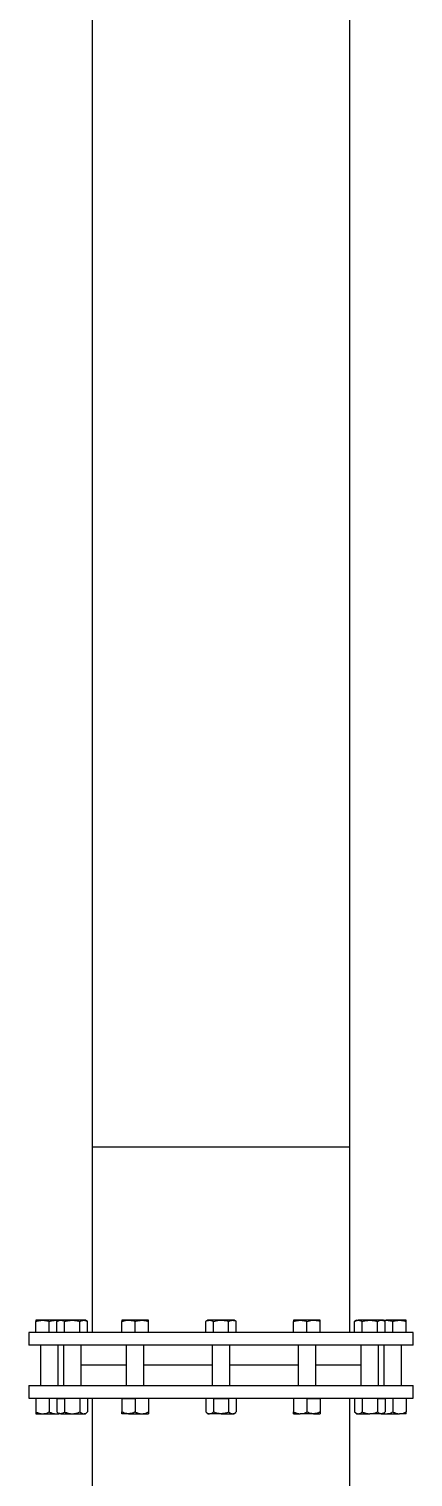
# Model space of a CAD drawing. Header units: inches. Extents: x 0.9 to 37.1, y -8.4 to 11.7.
# Drawn here: x 31.751 to 31.949, y 7.427 to 8.174 of the extents above; entities that cross this region are included whole.
import ezdxf

# ---------------------------------------------------------------- set-up
doc = ezdxf.new("R2010")
doc.units = ezdxf.units.IN
doc.header["$MEASUREMENT"] = 0

msp = doc.modelspace()

# ---------------------------------------------------------------- linework, layer by layer
at = {"color": 7, "linetype": 'Continuous', "lineweight": 25}
for p, q in [((31.7838, 8.41774), (31.7838, 7.59753)), ((31.91661, 7.59753), (31.91661, 8.41774)), ((31.7838, 7.59753), (31.7838, 7.50196)), ((31.85021, 7.59753), (31.7838, 7.59753)), ((31.91661, 7.59753), (31.7838, 7.59753)), ((31.91661, 7.59753), (31.85021, 7.59753)), ((31.91661, 7.50196), (31.91661, 7.59753)), ((31.75825, 7.50825), (31.75483, 7.50825)), ((31.75483, 7.50196), (31.75483, 7.50764)), ((31.76508, 7.50825), (31.75825, 7.50825)), ((31.76167, 7.50196), (31.76167, 7.50764)), ((31.76669, 7.50825), (31.76508, 7.50825)), ((31.76669, 7.50825), (31.76564, 7.50764)), ((31.76564, 7.50196), (31.76564, 7.50764)), ((31.76761, 7.50825), (31.76669, 7.50825)), ((31.77353, 7.50825), (31.76761, 7.50825)), ((31.76958, 7.50196), (31.76958, 7.50764)), ((31.77945, 7.50825), (31.77353, 7.50825)), ((31.77747, 7.50196), (31.77747, 7.50764)), ((31.78036, 7.50825), (31.77945, 7.50825)), ((31.78142, 7.50764), (31.78036, 7.50825)), ((31.78142, 7.50196), (31.78142, 7.50764)), ((31.80252, 7.50825), (31.7991, 7.50825)), ((31.7991, 7.50196), (31.7991, 7.50764)), ((31.80935, 7.50825), (31.80252, 7.50825)), ((31.80594, 7.50196), (31.80594, 7.50764)), ((31.81277, 7.50825), (31.80935, 7.50825)), ((31.81277, 7.50196), (31.81277, 7.50764)), ((31.84337, 7.50825), (31.84232, 7.50764)), ((31.84232, 7.50196), (31.84232, 7.50764)), ((31.84429, 7.50825), (31.84337, 7.50825)), ((31.85021, 7.50825), (31.84429, 7.50825)), ((31.84626, 7.50196), (31.84626, 7.50764)), ((31.85613, 7.50825), (31.85021, 7.50825)), ((31.85415, 7.50196), (31.85415, 7.50764)), ((31.85704, 7.50825), (31.85613, 7.50825)), ((31.8581, 7.50764), (31.85704, 7.50825)), ((31.8581, 7.50196), (31.8581, 7.50764)), ((31.89106, 7.50825), (31.88765, 7.50825)), ((31.88765, 7.50196), (31.88765, 7.50764)), ((31.8979, 7.50825), (31.89106, 7.50825)), ((31.89448, 7.50196), (31.89448, 7.50764)), ((31.90131, 7.50825), (31.8979, 7.50825)), ((31.90131, 7.50196), (31.90131, 7.50764)), ((31.92005, 7.50825), (31.919, 7.50764)), ((31.919, 7.50196), (31.919, 7.50764)), ((31.92005, 7.50825), (31.92097, 7.50825)), ((31.92689, 7.50825), (31.92097, 7.50825)), ((31.92294, 7.50196), (31.92294, 7.50764)), ((31.9328, 7.50825), (31.92689, 7.50825)), ((31.93083, 7.50196), (31.93083, 7.50764)), ((31.93372, 7.50825), (31.9328, 7.50825)), ((31.93478, 7.50764), (31.93372, 7.50825)), ((31.93372, 7.50825), (31.93533, 7.50825)), ((31.93395, 7.50812), (31.93533, 7.50825)), ((31.93478, 7.50196), (31.93478, 7.50764)), ((31.94217, 7.50825), (31.93533, 7.50825)), ((31.93875, 7.50196), (31.93875, 7.50764)), ((31.94558, 7.50825), (31.94217, 7.50825)), ((31.94558, 7.50196), (31.94558, 7.50764)), ((31.75125, 7.50196), (31.75125, 7.49545)), ((31.85021, 7.50196), (31.75125, 7.50196)), ((31.94917, 7.50196), (31.85021, 7.50196)), ((31.94917, 7.49545), (31.94917, 7.50196)), ((31.85021, 7.49545), (31.75125, 7.49545)), ((31.75711, 7.49545), (31.75711, 7.47461)), ((31.76622, 7.47461), (31.76622, 7.49545)), ((31.76897, 7.49545), (31.76897, 7.47461)), ((31.77809, 7.47461), (31.77809, 7.49545)), ((31.80138, 7.49545), (31.80138, 7.47461)), ((31.81049, 7.47461), (31.81049, 7.49545)), ((31.84565, 7.49545), (31.84565, 7.47461)), ((31.94917, 7.49545), (31.85021, 7.49545)), ((31.85476, 7.47461), (31.85476, 7.49545)), ((31.88992, 7.49545), (31.88992, 7.47461)), ((31.89904, 7.47461), (31.89904, 7.49545)), ((31.92233, 7.49545), (31.92233, 7.47461)), ((31.93144, 7.47461), (31.93144, 7.49545)), ((31.93419, 7.49545), (31.93419, 7.47461)), ((31.94331, 7.47461), (31.94331, 7.49545)), ((31.80138, 7.48503), (31.77809, 7.48503)), ((31.84565, 7.48503), (31.81049, 7.48503)), ((31.88992, 7.48503), (31.85476, 7.48503)), ((31.92233, 7.48503), (31.89904, 7.48503)), ((31.75125, 7.47461), (31.75125, 7.4681)), ((31.75125, 7.47461), (31.85021, 7.47461)), ((31.75125, 7.4681), (31.85021, 7.4681)), ((31.75483, 7.4681), (31.75483, 7.46794)), ((31.75825, 7.46794), (31.75483, 7.46794)), ((31.75483, 7.46794), (31.75483, 7.46093)), ((31.76167, 7.46794), (31.75825, 7.46794)), ((31.76167, 7.46794), (31.76167, 7.46093)), ((31.76508, 7.46794), (31.76167, 7.46794)), ((31.76564, 7.46794), (31.76508, 7.46794)), ((31.76564, 7.46794), (31.76564, 7.46093)), ((31.76564, 7.46794), (31.76761, 7.46794)), ((31.76669, 7.4681), (31.76669, 7.46794)), ((31.76761, 7.46794), (31.76958, 7.46794)), ((31.77353, 7.46794), (31.76958, 7.46794)), ((31.76958, 7.46794), (31.76958, 7.46093)), ((31.77747, 7.46794), (31.77353, 7.46794)), ((31.77747, 7.46794), (31.77747, 7.46093)), ((31.77945, 7.46794), (31.77747, 7.46794)), ((31.78142, 7.46794), (31.77945, 7.46794)), ((31.78036, 7.46794), (31.78036, 7.4681)), ((31.78142, 7.46794), (31.78142, 7.46093)), ((31.7838, 7.4681), (31.7838, 7.37253)), ((31.7991, 7.4681), (31.7991, 7.46794)), ((31.7991, 7.46794), (31.7991, 7.46093)), ((31.7991, 7.46794), (31.80252, 7.46794)), ((31.80252, 7.46794), (31.80594, 7.46794)), ((31.80935, 7.46794), (31.80594, 7.46794)), ((31.80594, 7.46794), (31.80594, 7.46093)), ((31.81277, 7.46794), (31.80935, 7.46794)), ((31.81277, 7.46794), (31.81277, 7.4681)), ((31.81277, 7.46794), (31.81277, 7.46093)), ((31.84429, 7.46794), (31.84232, 7.46794)), ((31.84232, 7.46794), (31.84232, 7.46093)), ((31.84337, 7.4681), (31.84337, 7.46794)), ((31.84626, 7.46794), (31.84429, 7.46794)), ((31.84626, 7.46794), (31.84626, 7.46093)), ((31.84626, 7.46794), (31.85021, 7.46794)), ((31.85021, 7.47461), (31.94917, 7.47461)), ((31.85021, 7.4681), (31.94917, 7.4681)), ((31.85021, 7.46794), (31.85415, 7.46794)), ((31.85613, 7.46794), (31.85415, 7.46794)), ((31.85415, 7.46794), (31.85415, 7.46093)), ((31.8581, 7.46794), (31.85613, 7.46794)), ((31.85704, 7.46794), (31.85704, 7.4681)), ((31.8581, 7.46794), (31.8581, 7.46093)), ((31.88765, 7.4681), (31.88765, 7.46794)), ((31.89106, 7.46794), (31.88765, 7.46794)), ((31.88765, 7.46794), (31.88765, 7.46093)), ((31.89448, 7.46794), (31.89106, 7.46794)), ((31.89448, 7.46794), (31.89448, 7.46093)), ((31.89448, 7.46794), (31.8979, 7.46794)), ((31.8979, 7.46794), (31.90131, 7.46794)), ((31.90131, 7.46794), (31.90131, 7.4681)), ((31.90131, 7.46794), (31.90131, 7.46093)), ((31.91661, 7.37253), (31.91661, 7.4681)), ((31.92097, 7.46794), (31.919, 7.46794)), ((31.919, 7.46794), (31.919, 7.46093)), ((31.92005, 7.4681), (31.92005, 7.46794)), ((31.92294, 7.46794), (31.92097, 7.46794)), ((31.92689, 7.46794), (31.92294, 7.46794)), ((31.92294, 7.46794), (31.92294, 7.46093)), ((31.93083, 7.46794), (31.92689, 7.46794)), ((31.93083, 7.46794), (31.93083, 7.46093)), ((31.93083, 7.46794), (31.9328, 7.46794)), ((31.9328, 7.46794), (31.93478, 7.46794)), ((31.93372, 7.46794), (31.93372, 7.4681)), ((31.93533, 7.46794), (31.93478, 7.46794)), ((31.93478, 7.46794), (31.93478, 7.46093)), ((31.93875, 7.46794), (31.93533, 7.46794)), ((31.93875, 7.46794), (31.93875, 7.46093)), ((31.94217, 7.46794), (31.93875, 7.46794)), ((31.94558, 7.46794), (31.94217, 7.46794)), ((31.94558, 7.46794), (31.94558, 7.4681)), ((31.94558, 7.46794), (31.94558, 7.46093)), ((31.94917, 7.4681), (31.94917, 7.47461)), ((31.76508, 7.46002), (31.7665, 7.46019)), ((31.76564, 7.46093), (31.76669, 7.46002)), ((31.78036, 7.46002), (31.78142, 7.46093)), ((31.84232, 7.46093), (31.84337, 7.46002)), ((31.85704, 7.46002), (31.8581, 7.46093)), ((31.919, 7.46093), (31.92005, 7.46002)), ((31.93372, 7.46002), (31.93478, 7.46093)), ((31.75483, 7.46002), (31.75825, 7.46002)), ((31.75825, 7.46002), (31.76508, 7.46002)), ((31.76508, 7.46002), (31.76669, 7.46002)), ((31.76761, 7.46002), (31.76669, 7.46002)), ((31.76761, 7.46002), (31.77353, 7.46002)), ((31.77353, 7.46002), (31.77945, 7.46002)), ((31.77945, 7.46002), (31.78036, 7.46002)), ((31.80252, 7.46002), (31.7991, 7.46002)), ((31.80252, 7.46002), (31.80935, 7.46002)), ((31.80935, 7.46002), (31.81277, 7.46002)), ((31.84337, 7.46002), (31.84429, 7.46002)), ((31.85021, 7.46002), (31.84429, 7.46002)), ((31.85021, 7.46002), (31.85613, 7.46002)), ((31.85613, 7.46002), (31.85704, 7.46002)), ((31.88765, 7.46002), (31.89106, 7.46002)), ((31.8979, 7.46002), (31.89106, 7.46002)), ((31.8979, 7.46002), (31.90131, 7.46002)), ((31.92005, 7.46002), (31.92097, 7.46002)), ((31.92097, 7.46002), (31.92689, 7.46002)), ((31.9328, 7.46002), (31.92689, 7.46002)), ((31.9328, 7.46002), (31.93372, 7.46002)), ((31.93372, 7.46002), (31.93533, 7.46002)), ((31.93533, 7.46002), (31.94217, 7.46002)), ((31.94558, 7.46002), (31.94217, 7.46002))]:
    msp.add_line(p, q, dxfattribs=at)
for points, knots in [([(31.75483, 7.50764), (31.75539, 7.50781), (31.75651, 7.50815), (31.75767, 7.50822), (31.75825, 7.50825)], [0, 0, 0, 0, 0.495458, 1, 1, 1, 1]), ([(31.75483, 7.50825), (31.75483, 7.50823), (31.75483, 7.50819), (31.75483, 7.50793), (31.75483, 7.50772), (31.75483, 7.50764)], [0, 0, 0, 0, 0.389448, 0.784719, 1, 1, 1, 1]), ([(31.75825, 7.50825), (31.75833, 7.50825), (31.75894, 7.50824), (31.7601, 7.50811), (31.76114, 7.5078), (31.76167, 7.50764)], [0, 0, 0, 0, 0.070106, 0.530793, 1, 1, 1, 1]), ([(31.76167, 7.50764), (31.76222, 7.50781), (31.76334, 7.50815), (31.7645, 7.50822), (31.76508, 7.50825)], [0, 0, 0, 0, 0.495458, 1, 1, 1, 1]), ([(31.76508, 7.50825), (31.76516, 7.50825), (31.76563, 7.50825), (31.76609, 7.50818), (31.76646, 7.50812)], [0, 0, 0, 0, 0.175224, 1, 1, 1, 1]), ([(31.76564, 7.50764), (31.76588, 7.50777), (31.76638, 7.50803), (31.76704, 7.50822), (31.76745, 7.50824), (31.76761, 7.50825)], [0, 0, 0, 0, 0.380593, 0.764784, 1, 1, 1, 1]), ([(31.76761, 7.50825), (31.76787, 7.50823), (31.76839, 7.50819), (31.76905, 7.50793), (31.76944, 7.50772), (31.76958, 7.50764)], [0, 0, 0, 0, 0.389448, 0.784719, 1, 1, 1, 1]), ([(31.76958, 7.50764), (31.77022, 7.50781), (31.77152, 7.50815), (31.77285, 7.50822), (31.77353, 7.50825)], [0, 0, 0, 0, 0.495458, 1, 1, 1, 1]), ([(31.77353, 7.50825), (31.77362, 7.50825), (31.77433, 7.50824), (31.77567, 7.50811), (31.77687, 7.5078), (31.77747, 7.50764)], [0, 0, 0, 0, 0.070106, 0.530793, 1, 1, 1, 1]), ([(31.77747, 7.50764), (31.77779, 7.50781), (31.77844, 7.50815), (31.77911, 7.50822), (31.77945, 7.50825)], [0, 0, 0, 0, 0.495458, 1, 1, 1, 1]), ([(31.77945, 7.50825), (31.77949, 7.50825), (31.77985, 7.50824), (31.78051, 7.50811), (31.78112, 7.5078), (31.78142, 7.50764)], [0, 0, 0, 0, 0.070106, 0.530793, 1, 1, 1, 1]), ([(31.7991, 7.50764), (31.79953, 7.50777), (31.80038, 7.50803), (31.80153, 7.50822), (31.80225, 7.50824), (31.80252, 7.50825)], [0, 0, 0, 0, 0.380593, 0.764784, 1, 1, 1, 1]), ([(31.7991, 7.50825), (31.7991, 7.50825), (31.7991, 7.50824), (31.7991, 7.50811), (31.7991, 7.5078), (31.7991, 7.50764)], [0, 0, 0, 0, 0.070106, 0.530793, 1, 1, 1, 1]), ([(31.80252, 7.50825), (31.80297, 7.50823), (31.80388, 7.50819), (31.80502, 7.50793), (31.8057, 7.50772), (31.80594, 7.50764)], [0, 0, 0, 0, 0.389448, 0.784719, 1, 1, 1, 1]), ([(31.80594, 7.50764), (31.80649, 7.50781), (31.80761, 7.50815), (31.80877, 7.50822), (31.80935, 7.50825)], [0, 0, 0, 0, 0.495458, 1, 1, 1, 1]), ([(31.80935, 7.50825), (31.80943, 7.50825), (31.81005, 7.50824), (31.8112, 7.50811), (31.81224, 7.5078), (31.81277, 7.50764)], [0, 0, 0, 0, 0.070106, 0.530793, 1, 1, 1, 1]), ([(31.81277, 7.50764), (31.81277, 7.50781), (31.81277, 7.50815), (31.81277, 7.50822), (31.81277, 7.50825)], [0, 0, 0, 0, 0.495458, 1, 1, 1, 1]), ([(31.84232, 7.50764), (31.84264, 7.50781), (31.84328, 7.50815), (31.84395, 7.50822), (31.84429, 7.50825)], [0, 0, 0, 0, 0.495458, 1, 1, 1, 1]), ([(31.84429, 7.50825), (31.84434, 7.50825), (31.84469, 7.50824), (31.84536, 7.50811), (31.84596, 7.5078), (31.84626, 7.50764)], [0, 0, 0, 0, 0.070106, 0.530793, 1, 1, 1, 1]), ([(31.84626, 7.50764), (31.84675, 7.50777), (31.84774, 7.50803), (31.84907, 7.50822), (31.84989, 7.50824), (31.85021, 7.50825)], [0, 0, 0, 0, 0.380593, 0.764784, 1, 1, 1, 1]), ([(31.85021, 7.50825), (31.85073, 7.50823), (31.85178, 7.50819), (31.85309, 7.50793), (31.85388, 7.50772), (31.85415, 7.50764)], [0, 0, 0, 0, 0.389448, 0.784719, 1, 1, 1, 1]), ([(31.85415, 7.50764), (31.85447, 7.50781), (31.85512, 7.50815), (31.85579, 7.50822), (31.85613, 7.50825)], [0, 0, 0, 0, 0.495458, 1, 1, 1, 1]), ([(31.85613, 7.50825), (31.85617, 7.50825), (31.85653, 7.50824), (31.85719, 7.50811), (31.85779, 7.5078), (31.8581, 7.50764)], [0, 0, 0, 0, 0.070106, 0.530793, 1, 1, 1, 1]), ([(31.88765, 7.50764), (31.8882, 7.50781), (31.88932, 7.50815), (31.89048, 7.50822), (31.89106, 7.50825)], [0, 0, 0, 0, 0.495458, 1, 1, 1, 1]), ([(31.88765, 7.50825), (31.88765, 7.50825), (31.88765, 7.50824), (31.88765, 7.50811), (31.88765, 7.5078), (31.88765, 7.50764)], [0, 0, 0, 0, 0.070106, 0.530793, 1, 1, 1, 1]), ([(31.89106, 7.50825), (31.89114, 7.50825), (31.89176, 7.50824), (31.89291, 7.50811), (31.89395, 7.5078), (31.89448, 7.50764)], [0, 0, 0, 0, 0.0701057, 0.5307925, 1, 1, 1, 1]), ([(31.89448, 7.50764), (31.8949, 7.50777), (31.89576, 7.50803), (31.89691, 7.50822), (31.89762, 7.50824), (31.8979, 7.50825)], [0, 0, 0, 0, 0.380593, 0.764784, 1, 1, 1, 1]), ([(31.8979, 7.50825), (31.89835, 7.50823), (31.89925, 7.50819), (31.90039, 7.50793), (31.90107, 7.50772), (31.90131, 7.50764)], [0, 0, 0, 0, 0.389448, 0.784719, 1, 1, 1, 1]), ([(31.90131, 7.50764), (31.90131, 7.50781), (31.90131, 7.50815), (31.90131, 7.50822), (31.90131, 7.50825)], [0, 0, 0, 0, 0.495458, 1, 1, 1, 1]), ([(31.919, 7.50764), (31.91932, 7.50781), (31.91996, 7.50815), (31.92063, 7.50822), (31.92097, 7.50825)], [0, 0, 0, 0, 0.495458, 1, 1, 1, 1]), ([(31.92097, 7.50825), (31.92102, 7.50825), (31.92137, 7.50824), (31.92204, 7.50811), (31.92264, 7.5078), (31.92294, 7.50764)], [0, 0, 0, 0, 0.070106, 0.530793, 1, 1, 1, 1]), ([(31.92294, 7.50764), (31.92358, 7.50781), (31.92488, 7.50815), (31.92621, 7.50822), (31.92689, 7.50825)], [0, 0, 0, 0, 0.495458, 1, 1, 1, 1]), ([(31.92689, 7.50825), (31.92698, 7.50825), (31.92769, 7.50824), (31.92902, 7.50811), (31.93023, 7.5078), (31.93083, 7.50764)], [0, 0, 0, 0, 0.070106, 0.530793, 1, 1, 1, 1]), ([(31.93083, 7.50764), (31.93108, 7.50777), (31.93157, 7.50803), (31.93223, 7.50822), (31.93265, 7.50824), (31.9328, 7.50825)], [0, 0, 0, 0, 0.380593, 0.764784, 1, 1, 1, 1]), ([(31.9328, 7.50825), (31.93306, 7.50823), (31.93359, 7.50819), (31.93425, 7.50793), (31.93464, 7.50772), (31.93478, 7.50764)], [0, 0, 0, 0, 0.389448, 0.784719, 1, 1, 1, 1]), ([(31.93533, 7.50825), (31.93541, 7.50825), (31.93603, 7.50824), (31.93718, 7.50811), (31.93822, 7.5078), (31.93875, 7.50764)], [0, 0, 0, 0, 0.070106, 0.530793, 1, 1, 1, 1]), ([(31.93875, 7.50764), (31.9393, 7.50781), (31.94042, 7.50815), (31.94158, 7.50822), (31.94217, 7.50825)], [0, 0, 0, 0, 0.495458, 1, 1, 1, 1]), ([(31.94217, 7.50825), (31.94225, 7.50825), (31.94286, 7.50824), (31.94402, 7.50811), (31.94506, 7.5078), (31.94558, 7.50764)], [0, 0, 0, 0, 0.0701057, 0.5307925, 1, 1, 1, 1]), ([(31.94558, 7.50764), (31.94558, 7.50777), (31.94558, 7.50803), (31.94558, 7.50822), (31.94558, 7.50824), (31.94558, 7.50825)], [0, 0, 0, 0, 0.380593, 0.764784, 1, 1, 1, 1]), ([(31.75483, 7.46093), (31.75536, 7.46069), (31.75645, 7.46021), (31.75763, 7.46002), (31.75823, 7.46002), (31.75825, 7.46002)], [0, 0, 0, 0, 0.484195, 0.986027, 1, 1, 1, 1]), ([(31.75483, 7.46093), (31.75483, 7.4608), (31.75483, 7.46048), (31.75483, 7.46011), (31.75483, 7.46005), (31.75483, 7.46002)], [0, 0, 0, 0, 0.2654708, 0.6280788, 1, 1, 1, 1]), ([(31.75825, 7.46002), (31.75873, 7.46006), (31.7597, 7.46013), (31.76083, 7.46053), (31.76148, 7.46084), (31.76167, 7.46093)], [0, 0, 0, 0, 0.406045, 0.826762, 1, 1, 1, 1]), ([(31.76167, 7.46093), (31.7622, 7.46069), (31.76328, 7.46021), (31.76446, 7.46002), (31.76507, 7.46002), (31.76508, 7.46002)], [0, 0, 0, 0, 0.484195, 0.986027, 1, 1, 1, 1]), ([(31.76761, 7.46002), (31.76757, 7.46002), (31.76727, 7.46003), (31.76672, 7.46018), (31.76611, 7.46054), (31.76575, 7.46084), (31.76564, 7.46093)], [0, 0, 0, 0, 0.0662544, 0.4348867, 0.8140395, 1, 1, 1, 1]), ([(31.76958, 7.46093), (31.76942, 7.4608), (31.76902, 7.46048), (31.76836, 7.46011), (31.76786, 7.46005), (31.76761, 7.46002)], [0, 0, 0, 0, 0.265471, 0.628079, 1, 1, 1, 1]), ([(31.76958, 7.46093), (31.7702, 7.46069), (31.77145, 7.46021), (31.77281, 7.46002), (31.77351, 7.46002), (31.77353, 7.46002)], [0, 0, 0, 0, 0.4841952, 0.9860274, 1, 1, 1, 1]), ([(31.77353, 7.46002), (31.77408, 7.46006), (31.7752, 7.46013), (31.77651, 7.46053), (31.77726, 7.46084), (31.77747, 7.46093)], [0, 0, 0, 0, 0.406045, 0.826762, 1, 1, 1, 1]), ([(31.77747, 7.46093), (31.77778, 7.46069), (31.7784, 7.46021), (31.77909, 7.46002), (31.77944, 7.46002), (31.77945, 7.46002)], [0, 0, 0, 0, 0.484195, 0.986027, 1, 1, 1, 1]), ([(31.77945, 7.46002), (31.77972, 7.46006), (31.78028, 7.46013), (31.78094, 7.46053), (31.78131, 7.46084), (31.78142, 7.46093)], [0, 0, 0, 0, 0.406045, 0.826762, 1, 1, 1, 1]), ([(31.80252, 7.46002), (31.80244, 7.46002), (31.80193, 7.46003), (31.80098, 7.46018), (31.79992, 7.46054), (31.79931, 7.46084), (31.7991, 7.46093)], [0, 0, 0, 0, 0.066254, 0.434887, 0.81404, 1, 1, 1, 1]), ([(31.7991, 7.46002), (31.7991, 7.46006), (31.7991, 7.46013), (31.7991, 7.46053), (31.7991, 7.46084), (31.7991, 7.46093)], [0, 0, 0, 0, 0.406045, 0.826762, 1, 1, 1, 1]), ([(31.80594, 7.46093), (31.80565, 7.4608), (31.80496, 7.46048), (31.80382, 7.46011), (31.80296, 7.46005), (31.80252, 7.46002)], [0, 0, 0, 0, 0.265471, 0.628079, 1, 1, 1, 1]), ([(31.80594, 7.46093), (31.80647, 7.46069), (31.80755, 7.46021), (31.80873, 7.46002), (31.80934, 7.46002), (31.80935, 7.46002)], [0, 0, 0, 0, 0.484195, 0.986027, 1, 1, 1, 1]), ([(31.80935, 7.46002), (31.80983, 7.46006), (31.8108, 7.46013), (31.81194, 7.46053), (31.81258, 7.46084), (31.81277, 7.46093)], [0, 0, 0, 0, 0.406045, 0.826762, 1, 1, 1, 1]), ([(31.81277, 7.46093), (31.81277, 7.46069), (31.81277, 7.46021), (31.81277, 7.46002), (31.81277, 7.46002), (31.81277, 7.46002)], [0, 0, 0, 0, 0.484195, 0.986027, 1, 1, 1, 1]), ([(31.84232, 7.46093), (31.84262, 7.46069), (31.84325, 7.46021), (31.84393, 7.46002), (31.84428, 7.46002), (31.84429, 7.46002)], [0, 0, 0, 0, 0.484195, 0.986027, 1, 1, 1, 1]), ([(31.84429, 7.46002), (31.84457, 7.46006), (31.84513, 7.46013), (31.84578, 7.46053), (31.84615, 7.46084), (31.84626, 7.46093)], [0, 0, 0, 0, 0.406045, 0.826762, 1, 1, 1, 1]), ([(31.85021, 7.46002), (31.85012, 7.46002), (31.84953, 7.46003), (31.84842, 7.46018), (31.8472, 7.46054), (31.8465, 7.46084), (31.84626, 7.46093)], [0, 0, 0, 0, 0.066254, 0.434887, 0.81404, 1, 1, 1, 1]), ([(31.85415, 7.46093), (31.85382, 7.4608), (31.85303, 7.46048), (31.85171, 7.46011), (31.85071, 7.46005), (31.85021, 7.46002)], [0, 0, 0, 0, 0.2654708, 0.6280788, 1, 1, 1, 1]), ([(31.85415, 7.46093), (31.85446, 7.46069), (31.85508, 7.46021), (31.85577, 7.46002), (31.85612, 7.46002), (31.85613, 7.46002)], [0, 0, 0, 0, 0.484195, 0.986027, 1, 1, 1, 1]), ([(31.85613, 7.46002), (31.8564, 7.46006), (31.85696, 7.46013), (31.85762, 7.46053), (31.85799, 7.46084), (31.8581, 7.46093)], [0, 0, 0, 0, 0.406045, 0.826762, 1, 1, 1, 1]), ([(31.88765, 7.46093), (31.88818, 7.46069), (31.88926, 7.46021), (31.89044, 7.46002), (31.89105, 7.46002), (31.89106, 7.46002)], [0, 0, 0, 0, 0.484195, 0.986027, 1, 1, 1, 1]), ([(31.88765, 7.46002), (31.88765, 7.46006), (31.88765, 7.46013), (31.88765, 7.46053), (31.88765, 7.46084), (31.88765, 7.46093)], [0, 0, 0, 0, 0.406045, 0.826762, 1, 1, 1, 1]), ([(31.89106, 7.46002), (31.89154, 7.46006), (31.89251, 7.46013), (31.89365, 7.46053), (31.89429, 7.46084), (31.89448, 7.46093)], [0, 0, 0, 0, 0.406045, 0.826762, 1, 1, 1, 1]), ([(31.8979, 7.46002), (31.89782, 7.46002), (31.89731, 7.46003), (31.89635, 7.46018), (31.89529, 7.46054), (31.89468, 7.46084), (31.89448, 7.46093)], [0, 0, 0, 0, 0.066254, 0.434887, 0.81404, 1, 1, 1, 1]), ([(31.90131, 7.46093), (31.90102, 7.4608), (31.90034, 7.46048), (31.8992, 7.46011), (31.89833, 7.46005), (31.8979, 7.46002)], [0, 0, 0, 0, 0.265471, 0.628079, 1, 1, 1, 1]), ([(31.90131, 7.46093), (31.90131, 7.46069), (31.90131, 7.46021), (31.90131, 7.46002), (31.90131, 7.46002), (31.90131, 7.46002)], [0, 0, 0, 0, 0.484195, 0.986027, 1, 1, 1, 1]), ([(31.919, 7.46093), (31.9193, 7.46069), (31.91993, 7.46021), (31.92061, 7.46002), (31.92096, 7.46002), (31.92097, 7.46002)], [0, 0, 0, 0, 0.484195, 0.986027, 1, 1, 1, 1]), ([(31.92097, 7.46002), (31.92124, 7.46006), (31.92181, 7.46013), (31.92246, 7.46053), (31.92283, 7.46084), (31.92294, 7.46093)], [0, 0, 0, 0, 0.406045, 0.826762, 1, 1, 1, 1]), ([(31.92294, 7.46093), (31.92355, 7.46069), (31.9248, 7.46021), (31.92617, 7.46002), (31.92687, 7.46002), (31.92689, 7.46002)], [0, 0, 0, 0, 0.484195, 0.986027, 1, 1, 1, 1]), ([(31.92689, 7.46002), (31.92744, 7.46006), (31.92856, 7.46013), (31.92987, 7.46053), (31.93061, 7.46084), (31.93083, 7.46093)], [0, 0, 0, 0, 0.406045, 0.826762, 1, 1, 1, 1]), ([(31.9328, 7.46002), (31.93276, 7.46002), (31.93246, 7.46003), (31.93191, 7.46018), (31.9313, 7.46054), (31.93095, 7.46084), (31.93083, 7.46093)], [0, 0, 0, 0, 0.0662544, 0.4348867, 0.8140395, 1, 1, 1, 1]), ([(31.93478, 7.46093), (31.93461, 7.4608), (31.93422, 7.46048), (31.93356, 7.46011), (31.93306, 7.46005), (31.9328, 7.46002)], [0, 0, 0, 0, 0.265471, 0.628079, 1, 1, 1, 1]), ([(31.93396, 7.46022), (31.9344, 7.46012), (31.93485, 7.46002), (31.93532, 7.46002), (31.93533, 7.46002)], [0, 0, 0, 0, 0.964532, 1, 1, 1, 1]), ([(31.93533, 7.46002), (31.93581, 7.46006), (31.93678, 7.46013), (31.93792, 7.46053), (31.93856, 7.46084), (31.93875, 7.46093)], [0, 0, 0, 0, 0.406045, 0.826762, 1, 1, 1, 1]), ([(31.93875, 7.46093), (31.93928, 7.46069), (31.94036, 7.46021), (31.94154, 7.46002), (31.94215, 7.46002), (31.94217, 7.46002)], [0, 0, 0, 0, 0.484195, 0.986027, 1, 1, 1, 1]), ([(31.94217, 7.46002), (31.94264, 7.46006), (31.94362, 7.46013), (31.94475, 7.46053), (31.94539, 7.46084), (31.94558, 7.46093)], [0, 0, 0, 0, 0.406045, 0.826762, 1, 1, 1, 1]), ([(31.94558, 7.46002), (31.94558, 7.46002), (31.94558, 7.46003), (31.94558, 7.46018), (31.94558, 7.46054), (31.94558, 7.46084), (31.94558, 7.46093)], [0, 0, 0, 0, 0.066254, 0.434887, 0.81404, 1, 1, 1, 1])]:
    msp.add_open_spline(points, degree=3, knots=knots, dxfattribs=at)

doc.saveas('drawing.dxf')
